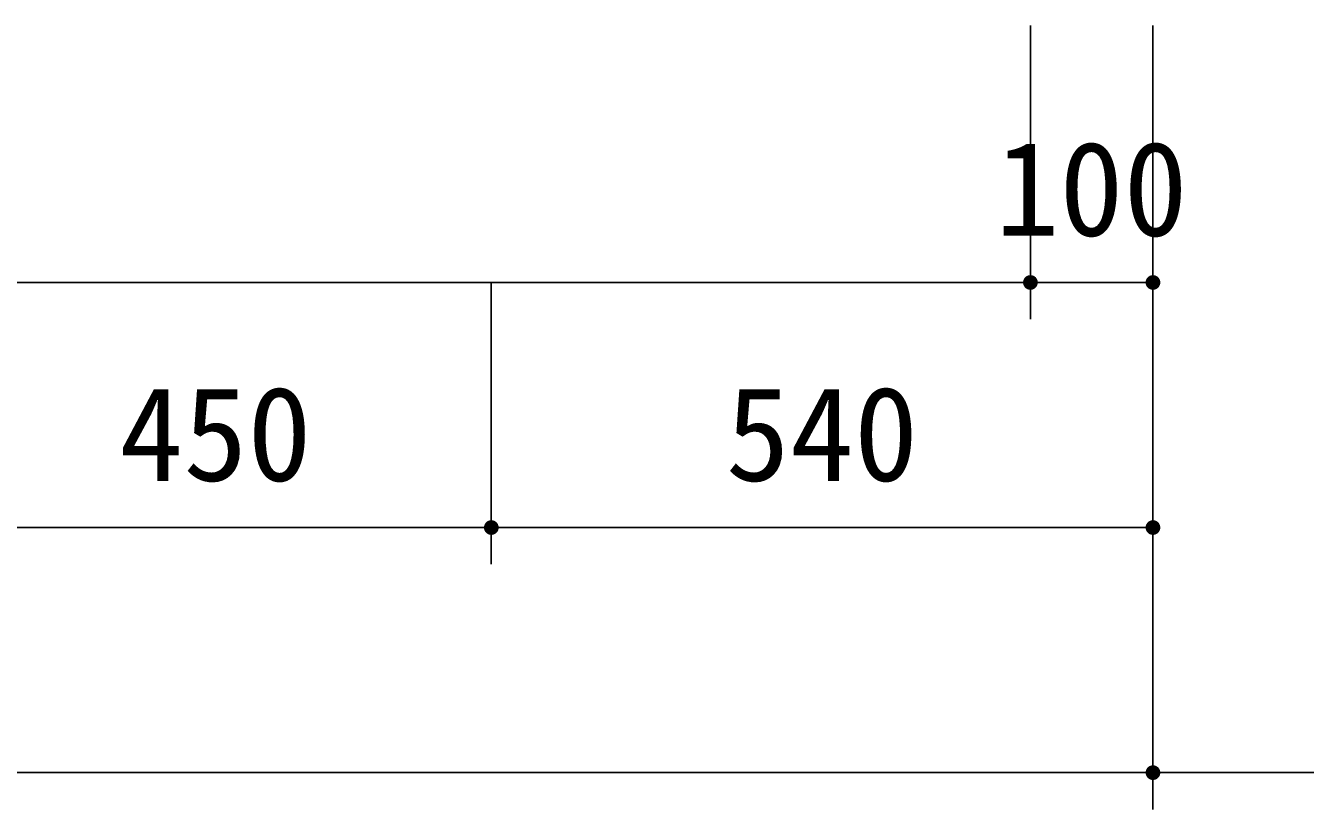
# Model space of a CAD drawing. Units: millimetres, scale not verified. Extents: x -8910 to 8910, y -6308 to 6308.
# Drawn here: x -4472 to -3427, y -742 to -103 of the extents above; entities that cross this region are included whole.
import ezdxf
from ezdxf.enums import TextEntityAlignment as Align

# ---------------------------------------------------------------- set-up
doc = ezdxf.new("R2010")
doc.units = ezdxf.units.MM
doc.header["$LTSCALE"] = 30
doc.layers.add('0-0_製作', color=5, linetype='Continuous', lineweight=25)
doc.layers.add('0-2_機器', color=2, linetype='Continuous', lineweight=25)
doc.styles.add('ＭＳ ゴシック', font='')
doc.styles.get('ＭＳ ゴシック').set_extended_font_data('MS Gothic')

msp = doc.modelspace()

# ---------------------------------------------------------------- linework, layer by layer
at = {"layer": '0-0_製作', "color": 2}
for p, q in [((-3651.8, -342.18), (-3651.8, -102.57)), ((-3551.8, -742.18), (-3551.8, -102.57)), ((-4091.8, -542.18), (-4091.8, -312.18))]:
    msp.add_line(p, q, dxfattribs=at)
at = {"layer": '0-0_製作'}
for points in [[(-3657.79, -311.81), (-3651.8, -312.18), (-3657.8, -312.18)], [(-3657.8, -312.18), (-3657.61, -313.68), (-3657.75, -312.94)], [(-3651.8, -312.18), (-3657.61, -313.68), (-3657.8, -312.18)], [(-3657.69, -311.06), (-3651.8, -312.18), (-3657.79, -311.81)], [(-3657.5, -310.33), (-3651.8, -312.18), (-3657.69, -311.06)], [(-3651.8, -312.18), (-3657.38, -314.39), (-3657.61, -313.68)], [(-3657.23, -309.63), (-3651.8, -312.18), (-3657.5, -310.33)], [(-3651.8, -312.18), (-3657.06, -315.07), (-3657.38, -314.39)], [(-3656.86, -308.97), (-3651.8, -312.18), (-3657.23, -309.63)], [(-3651.8, -312.18), (-3656.65, -315.71), (-3657.06, -315.07)], [(-3656.42, -308.36), (-3651.8, -312.18), (-3656.86, -308.97)], [(-3651.8, -312.18), (-3656.17, -316.29), (-3656.65, -315.71)], [(-3655.9, -307.81), (-3651.8, -312.18), (-3656.42, -308.36)], [(-3651.8, -312.18), (-3655.62, -316.81), (-3656.17, -316.29)], [(-3655.32, -307.33), (-3651.8, -312.18), (-3655.9, -307.81)], [(-3651.8, -312.18), (-3655.01, -317.25), (-3655.62, -316.81)], [(-3654.69, -306.93), (-3651.8, -312.18), (-3655.32, -307.33)], [(-3651.8, -312.18), (-3654.35, -317.61), (-3655.01, -317.25)], [(-3654.01, -306.61), (-3651.8, -312.18), (-3654.69, -306.93)], [(-3651.8, -312.18), (-3653.65, -317.89), (-3654.35, -317.61)], [(-3653.29, -306.37), (-3651.8, -312.18), (-3654.01, -306.61)], [(-3651.8, -312.18), (-3652.92, -318.08), (-3653.65, -317.89)], [(-3652.55, -306.23), (-3651.8, -312.18), (-3653.29, -306.37)], [(-3651.8, -312.18), (-3652.17, -318.17), (-3652.92, -318.08)], [(-3651.8, -306.18), (-3651.8, -312.18), (-3652.55, -306.23)], [(-3651.8, -312.18), (-3651.8, -318.18), (-3652.17, -318.17)], [(-3651.8, -306.18), (-3645.8, -312.18), (-3651.8, -312.18)], [(-3651.42, -306.2), (-3645.8, -312.18), (-3651.8, -306.18)], [(-3651.8, -312.18), (-3651.05, -318.14), (-3651.8, -318.18)], [(-3645.8, -312.18), (-3651.05, -318.14), (-3651.8, -312.18)], [(-3650.67, -306.29), (-3645.8, -312.18), (-3651.42, -306.2)], [(-3645.8, -312.18), (-3650.31, -318), (-3651.05, -318.14)], [(-3649.94, -306.48), (-3645.8, -312.18), (-3650.67, -306.29)], [(-3645.8, -312.18), (-3649.59, -317.76), (-3650.31, -318)], [(-3649.24, -306.75), (-3645.8, -312.18), (-3649.94, -306.48)], [(-3645.8, -312.18), (-3648.91, -317.44), (-3649.59, -317.76)], [(-3648.58, -307.12), (-3645.8, -312.18), (-3649.24, -306.75)], [(-3645.8, -312.18), (-3648.27, -317.04), (-3648.91, -317.44)], [(-3647.97, -307.56), (-3645.8, -312.18), (-3648.58, -307.12)], [(-3645.8, -312.18), (-3647.69, -316.56), (-3648.27, -317.04)], [(-3647.42, -308.08), (-3645.8, -312.18), (-3647.97, -307.56)], [(-3645.8, -312.18), (-3647.17, -316.01), (-3647.69, -316.56)], [(-3646.94, -308.66), (-3645.8, -312.18), (-3647.42, -308.08)], [(-3645.8, -312.18), (-3646.73, -315.4), (-3647.17, -316.01)], [(-3646.54, -309.29), (-3645.8, -312.18), (-3646.94, -308.66)], [(-3645.8, -312.18), (-3646.37, -314.74), (-3646.73, -315.4)], [(-3646.22, -309.98), (-3645.8, -312.18), (-3646.54, -309.29)], [(-3645.8, -312.18), (-3646.09, -314.04), (-3646.37, -314.74)], [(-3645.99, -310.69), (-3645.8, -312.18), (-3646.22, -309.98)], [(-3645.8, -312.18), (-3645.9, -313.31), (-3646.09, -314.04)], [(-3645.84, -311.43), (-3645.8, -312.18), (-3645.99, -310.69)], [(-3645.8, -312.18), (-3645.81, -312.56), (-3645.9, -313.31)], [(-3557.79, -311.81), (-3551.8, -312.18), (-3557.8, -312.18)], [(-3557.8, -312.18), (-3557.61, -313.68), (-3557.75, -312.94)], [(-3551.8, -312.18), (-3557.61, -313.68), (-3557.8, -312.18)], [(-3557.69, -311.06), (-3551.8, -312.18), (-3557.79, -311.81)], [(-3557.5, -310.33), (-3551.8, -312.18), (-3557.69, -311.06)], [(-3551.8, -312.18), (-3557.38, -314.39), (-3557.61, -313.68)], [(-3557.23, -309.63), (-3551.8, -312.18), (-3557.5, -310.33)], [(-3551.8, -312.18), (-3557.06, -315.07), (-3557.38, -314.39)], [(-3556.86, -308.97), (-3551.8, -312.18), (-3557.23, -309.63)], [(-3551.8, -312.18), (-3556.65, -315.71), (-3557.06, -315.07)], [(-3556.42, -308.36), (-3551.8, -312.18), (-3556.86, -308.97)], [(-3551.8, -312.18), (-3556.17, -316.29), (-3556.65, -315.71)], [(-3555.9, -307.81), (-3551.8, -312.18), (-3556.42, -308.36)], [(-3551.8, -312.18), (-3555.62, -316.81), (-3556.17, -316.29)], [(-3555.32, -307.33), (-3551.8, -312.18), (-3555.9, -307.81)], [(-3551.8, -312.18), (-3555.01, -317.25), (-3555.62, -316.81)], [(-3554.69, -306.93), (-3551.8, -312.18), (-3555.32, -307.33)], [(-3551.8, -312.18), (-3554.35, -317.61), (-3555.01, -317.25)], [(-3554.01, -306.61), (-3551.8, -312.18), (-3554.69, -306.93)], [(-3551.8, -312.18), (-3553.65, -317.89), (-3554.35, -317.61)], [(-3553.29, -306.37), (-3551.8, -312.18), (-3554.01, -306.61)], [(-3551.8, -312.18), (-3552.92, -318.08), (-3553.65, -317.89)], [(-3552.55, -306.23), (-3551.8, -312.18), (-3553.29, -306.37)], [(-3551.8, -312.18), (-3552.17, -318.17), (-3552.92, -318.08)], [(-3551.8, -306.18), (-3551.8, -312.18), (-3552.55, -306.23)], [(-3551.8, -312.18), (-3551.8, -318.18), (-3552.17, -318.17)], [(-3551.8, -306.18), (-3545.8, -312.18), (-3551.8, -312.18)], [(-3551.42, -306.2), (-3545.8, -312.18), (-3551.8, -306.18)], [(-3551.8, -312.18), (-3551.05, -318.14), (-3551.8, -318.18)], [(-3545.8, -312.18), (-3551.05, -318.14), (-3551.8, -312.18)], [(-3550.67, -306.29), (-3545.8, -312.18), (-3551.42, -306.2)], [(-3545.8, -312.18), (-3550.31, -318), (-3551.05, -318.14)], [(-3549.94, -306.48), (-3545.8, -312.18), (-3550.67, -306.29)], [(-3545.8, -312.18), (-3549.59, -317.76), (-3550.31, -318)], [(-3549.24, -306.75), (-3545.8, -312.18), (-3549.94, -306.48)], [(-3545.8, -312.18), (-3548.91, -317.44), (-3549.59, -317.76)], [(-3548.58, -307.12), (-3545.8, -312.18), (-3549.24, -306.75)], [(-3545.8, -312.18), (-3548.27, -317.04), (-3548.91, -317.44)], [(-3547.97, -307.56), (-3545.8, -312.18), (-3548.58, -307.12)], [(-3545.8, -312.18), (-3547.69, -316.56), (-3548.27, -317.04)], [(-3547.42, -308.08), (-3545.8, -312.18), (-3547.97, -307.56)], [(-3545.8, -312.18), (-3547.17, -316.01), (-3547.69, -316.56)], [(-3546.94, -308.66), (-3545.8, -312.18), (-3547.42, -308.08)], [(-3545.8, -312.18), (-3546.73, -315.4), (-3547.17, -316.01)], [(-3546.54, -309.29), (-3545.8, -312.18), (-3546.94, -308.66)], [(-3545.8, -312.18), (-3546.37, -314.74), (-3546.73, -315.4)], [(-3546.22, -309.98), (-3545.8, -312.18), (-3546.54, -309.29)], [(-3545.8, -312.18), (-3546.09, -314.04), (-3546.37, -314.74)], [(-3545.99, -310.69), (-3545.8, -312.18), (-3546.22, -309.98)], [(-3545.8, -312.18), (-3545.9, -313.31), (-3546.09, -314.04)], [(-3545.84, -311.43), (-3545.8, -312.18), (-3545.99, -310.69)], [(-3545.8, -312.18), (-3545.81, -312.56), (-3545.9, -313.31)], [(-4097.79, -511.81), (-4091.8, -512.18), (-4097.8, -512.18)], [(-4097.69, -511.06), (-4091.8, -512.18), (-4097.79, -511.81)], [(-4097.51, -510.33), (-4091.8, -512.18), (-4097.69, -511.06)], [(-4097.23, -509.63), (-4091.8, -512.18), (-4097.51, -510.33)], [(-4096.87, -508.97), (-4091.8, -512.18), (-4097.23, -509.63)], [(-4096.42, -508.36), (-4091.8, -512.18), (-4096.87, -508.97)], [(-4095.91, -507.81), (-4091.8, -512.18), (-4096.42, -508.36)], [(-4095.33, -507.33), (-4091.8, -512.18), (-4095.91, -507.81)], [(-4094.69, -506.93), (-4091.8, -512.18), (-4095.33, -507.33)], [(-4094.01, -506.61), (-4091.8, -512.18), (-4094.69, -506.93)], [(-4093.29, -506.37), (-4091.8, -512.18), (-4094.01, -506.61)], [(-4092.55, -506.23), (-4091.8, -512.18), (-4093.29, -506.37)], [(-4091.8, -506.18), (-4091.8, -512.18), (-4092.55, -506.23)], [(-4091.8, -506.18), (-4085.8, -512.18), (-4091.8, -512.18)], [(-4091.42, -506.2), (-4085.8, -512.18), (-4091.8, -506.18)], [(-4090.68, -506.29), (-4085.8, -512.18), (-4091.42, -506.2)], [(-4089.95, -506.48), (-4085.8, -512.18), (-4090.68, -506.29)], [(-4089.24, -506.75), (-4085.8, -512.18), (-4089.95, -506.48)], [(-4088.58, -507.12), (-4085.8, -512.18), (-4089.24, -506.75)], [(-4087.97, -507.56), (-4085.8, -512.18), (-4088.58, -507.12)], [(-4087.43, -508.08), (-4085.8, -512.18), (-4087.97, -507.56)], [(-4086.95, -508.66), (-4085.8, -512.18), (-4087.43, -508.08)], [(-4086.54, -509.29), (-4085.8, -512.18), (-4086.95, -508.66)], [(-4086.22, -509.98), (-4085.8, -512.18), (-4086.54, -509.29)], [(-4085.99, -510.69), (-4085.8, -512.18), (-4086.22, -509.98)], [(-4085.85, -511.43), (-4085.8, -512.18), (-4085.99, -510.69)], [(-3557.79, -511.81), (-3551.8, -512.18), (-3557.8, -512.18)], [(-3557.69, -511.06), (-3551.8, -512.18), (-3557.79, -511.81)], [(-3557.5, -510.33), (-3551.8, -512.18), (-3557.69, -511.06)], [(-3557.23, -509.63), (-3551.8, -512.18), (-3557.5, -510.33)], [(-3556.86, -508.97), (-3551.8, -512.18), (-3557.23, -509.63)], [(-3556.42, -508.36), (-3551.8, -512.18), (-3556.86, -508.97)], [(-3555.9, -507.81), (-3551.8, -512.18), (-3556.42, -508.36)], [(-3555.32, -507.33), (-3551.8, -512.18), (-3555.9, -507.81)], [(-3554.69, -506.93), (-3551.8, -512.18), (-3555.32, -507.33)], [(-3554.01, -506.61), (-3551.8, -512.18), (-3554.69, -506.93)], [(-3553.29, -506.37), (-3551.8, -512.18), (-3554.01, -506.61)], [(-3552.55, -506.23), (-3551.8, -512.18), (-3553.29, -506.37)], [(-3552.55, -506.23), (-3551.8, -506.18), (-3551.8, -512.18)], [(-3551.8, -506.18), (-3545.8, -512.18), (-3551.8, -512.18)], [(-3551.42, -506.2), (-3545.8, -512.18), (-3551.8, -506.18)], [(-3550.67, -506.29), (-3545.8, -512.18), (-3551.42, -506.2)], [(-3549.94, -506.48), (-3545.8, -512.18), (-3550.67, -506.29)], [(-3549.24, -506.75), (-3545.8, -512.18), (-3549.94, -506.48)], [(-3548.58, -507.12), (-3545.8, -512.18), (-3549.24, -506.75)], [(-3547.97, -507.56), (-3545.8, -512.18), (-3548.58, -507.12)], [(-3547.42, -508.08), (-3545.8, -512.18), (-3547.97, -507.56)], [(-3546.94, -508.66), (-3545.8, -512.18), (-3547.42, -508.08)], [(-3546.54, -509.29), (-3545.8, -512.18), (-3546.94, -508.66)], [(-3546.22, -509.98), (-3545.8, -512.18), (-3546.54, -509.29)], [(-3545.99, -510.69), (-3545.8, -512.18), (-3546.22, -509.98)], [(-3545.99, -510.69), (-3545.84, -511.43), (-3545.8, -512.18)], [(-4097.8, -512.18), (-4097.61, -513.68), (-4097.75, -512.94)], [(-4091.8, -512.18), (-4097.61, -513.68), (-4097.8, -512.18)], [(-4091.8, -512.18), (-4097.38, -514.39), (-4097.61, -513.68)], [(-4091.8, -512.18), (-4097.06, -515.07), (-4097.38, -514.39)], [(-4091.8, -512.18), (-4096.65, -515.71), (-4097.06, -515.07)], [(-4091.8, -512.18), (-4096.17, -516.29), (-4096.65, -515.71)], [(-4091.8, -512.18), (-4095.62, -516.81), (-4096.17, -516.29)], [(-4091.8, -512.18), (-4095.01, -517.25), (-4095.62, -516.81)], [(-4091.8, -512.18), (-4094.35, -517.61), (-4095.01, -517.25)], [(-4091.8, -512.18), (-4093.65, -517.89), (-4094.35, -517.61)], [(-4091.8, -512.18), (-4092.92, -518.08), (-4093.65, -517.89)], [(-4091.8, -512.18), (-4092.18, -518.17), (-4092.92, -518.08)], [(-4091.8, -512.18), (-4091.8, -518.18), (-4092.18, -518.17)], [(-4091.8, -512.18), (-4091.05, -518.14), (-4091.8, -518.18)], [(-4085.8, -512.18), (-4091.05, -518.14), (-4091.8, -512.18)], [(-4085.8, -512.18), (-4090.31, -518), (-4091.05, -518.14)], [(-4085.8, -512.18), (-4089.59, -517.76), (-4090.31, -518)], [(-4085.8, -512.18), (-4088.91, -517.44), (-4089.59, -517.76)], [(-4085.8, -512.18), (-4088.27, -517.04), (-4088.91, -517.44)], [(-4085.8, -512.18), (-4087.69, -516.56), (-4088.27, -517.04)], [(-4085.8, -512.18), (-4087.18, -516.01), (-4087.69, -516.56)], [(-4085.8, -512.18), (-4086.73, -515.4), (-4087.18, -516.01)], [(-4085.8, -512.18), (-4086.37, -514.74), (-4086.73, -515.4)], [(-4085.8, -512.18), (-4086.09, -514.04), (-4086.37, -514.74)], [(-4085.8, -512.18), (-4085.91, -513.31), (-4086.09, -514.04)], [(-4085.8, -512.18), (-4085.81, -512.56), (-4085.91, -513.31)], [(-3557.8, -512.18), (-3557.61, -513.68), (-3557.75, -512.94)], [(-3557.8, -512.18), (-3557.38, -514.39), (-3557.61, -513.68)], [(-3551.8, -512.18), (-3557.38, -514.39), (-3557.8, -512.18)], [(-3551.8, -512.18), (-3557.06, -515.07), (-3557.38, -514.39)], [(-3551.8, -512.18), (-3556.65, -515.71), (-3557.06, -515.07)], [(-3551.8, -512.18), (-3556.17, -516.29), (-3556.65, -515.71)], [(-3551.8, -512.18), (-3555.62, -516.81), (-3556.17, -516.29)], [(-3551.8, -512.18), (-3555.01, -517.25), (-3555.62, -516.81)], [(-3551.8, -512.18), (-3554.35, -517.61), (-3555.01, -517.25)], [(-3551.8, -512.18), (-3553.65, -517.89), (-3554.35, -517.61)], [(-3551.8, -512.18), (-3552.92, -518.08), (-3553.65, -517.89)], [(-3551.8, -512.18), (-3552.17, -518.17), (-3552.92, -518.08)], [(-3551.8, -512.18), (-3551.8, -518.18), (-3552.17, -518.17)], [(-3551.8, -512.18), (-3551.05, -518.14), (-3551.8, -518.18)], [(-3551.8, -512.18), (-3550.31, -518), (-3551.05, -518.14)], [(-3545.8, -512.18), (-3550.31, -518), (-3551.8, -512.18)], [(-3545.8, -512.18), (-3549.59, -517.76), (-3550.31, -518)], [(-3545.8, -512.18), (-3548.91, -517.44), (-3549.59, -517.76)], [(-3545.8, -512.18), (-3548.27, -517.04), (-3548.91, -517.44)], [(-3545.8, -512.18), (-3547.69, -516.56), (-3548.27, -517.04)], [(-3545.8, -512.18), (-3547.17, -516.01), (-3547.69, -516.56)], [(-3545.8, -512.18), (-3546.73, -515.4), (-3547.17, -516.01)], [(-3545.8, -512.18), (-3546.37, -514.74), (-3546.73, -515.4)], [(-3545.8, -512.18), (-3546.09, -514.04), (-3546.37, -514.74)], [(-3545.8, -512.18), (-3545.9, -513.31), (-3546.09, -514.04)], [(-3545.8, -512.18), (-3545.81, -512.56), (-3545.9, -513.31)], [(-3557.23, -709.63), (-3551.8, -712.18), (-3557.5, -710.33)], [(-3556.86, -708.97), (-3551.8, -712.18), (-3557.23, -709.63)], [(-3556.42, -708.36), (-3551.8, -712.18), (-3556.86, -708.97)], [(-3555.9, -707.81), (-3551.8, -712.18), (-3556.42, -708.36)], [(-3555.32, -707.33), (-3551.8, -712.18), (-3555.9, -707.81)], [(-3554.69, -706.93), (-3551.8, -712.18), (-3555.32, -707.33)], [(-3554.01, -706.61), (-3551.8, -712.18), (-3554.69, -706.93)], [(-3553.29, -706.37), (-3551.8, -712.18), (-3554.01, -706.61)], [(-3552.55, -706.23), (-3551.8, -712.18), (-3553.29, -706.37)], [(-3552.55, -706.23), (-3551.8, -706.18), (-3551.8, -712.18)], [(-3551.8, -706.18), (-3545.8, -712.18), (-3551.8, -712.18)], [(-3551.42, -706.2), (-3545.8, -712.18), (-3551.8, -706.18)], [(-3550.67, -706.29), (-3545.8, -712.18), (-3551.42, -706.2)], [(-3549.94, -706.48), (-3545.8, -712.18), (-3550.67, -706.29)], [(-3549.24, -706.75), (-3545.8, -712.18), (-3549.94, -706.48)], [(-3548.58, -707.12), (-3545.8, -712.18), (-3549.24, -706.75)], [(-3547.97, -707.56), (-3545.8, -712.18), (-3548.58, -707.12)], [(-3547.42, -708.08), (-3545.8, -712.18), (-3547.97, -707.56)], [(-3546.94, -708.66), (-3545.8, -712.18), (-3547.42, -708.08)], [(-3546.54, -709.29), (-3545.8, -712.18), (-3546.94, -708.66)], [(-3546.22, -709.98), (-3545.8, -712.18), (-3546.54, -709.29)], [(-3546.22, -709.98), (-3545.84, -711.43), (-3545.8, -712.18)], [(-3545.99, -710.69), (-3545.84, -711.43), (-3546.22, -709.98)], [(-3557.79, -711.81), (-3551.8, -712.18), (-3557.8, -712.18)], [(-3557.8, -712.18), (-3557.38, -714.39), (-3557.75, -712.94)], [(-3557.8, -712.18), (-3557.06, -715.07), (-3557.38, -714.39)], [(-3551.8, -712.18), (-3557.06, -715.07), (-3557.8, -712.18)], [(-3557.69, -711.06), (-3551.8, -712.18), (-3557.79, -711.81)], [(-3557.75, -712.94), (-3557.38, -714.39), (-3557.61, -713.68)], [(-3557.5, -710.33), (-3551.8, -712.18), (-3557.69, -711.06)], [(-3551.8, -712.18), (-3556.65, -715.71), (-3557.06, -715.07)], [(-3551.8, -712.18), (-3556.17, -716.29), (-3556.65, -715.71)], [(-3551.8, -712.18), (-3555.62, -716.81), (-3556.17, -716.29)], [(-3551.8, -712.18), (-3555.01, -717.25), (-3555.62, -716.81)], [(-3551.8, -712.18), (-3554.35, -717.61), (-3555.01, -717.25)], [(-3551.8, -712.18), (-3553.65, -717.89), (-3554.35, -717.61)], [(-3551.8, -712.18), (-3552.92, -718.08), (-3553.65, -717.89)], [(-3551.8, -712.18), (-3552.17, -718.17), (-3552.92, -718.08)], [(-3551.8, -712.18), (-3551.8, -718.18), (-3552.17, -718.17)], [(-3551.8, -712.18), (-3551.05, -718.14), (-3551.8, -718.18)], [(-3551.8, -712.18), (-3550.31, -718), (-3551.05, -718.14)], [(-3545.8, -712.18), (-3550.31, -718), (-3551.8, -712.18)], [(-3545.8, -712.18), (-3549.59, -717.76), (-3550.31, -718)], [(-3545.8, -712.18), (-3548.91, -717.44), (-3549.59, -717.76)], [(-3545.8, -712.18), (-3548.27, -717.04), (-3548.91, -717.44)], [(-3545.8, -712.18), (-3547.69, -716.56), (-3548.27, -717.04)], [(-3545.8, -712.18), (-3547.17, -716.01), (-3547.69, -716.56)], [(-3545.8, -712.18), (-3546.73, -715.4), (-3547.17, -716.01)], [(-3545.8, -712.18), (-3546.37, -714.74), (-3546.73, -715.4)], [(-3545.8, -712.18), (-3546.09, -714.04), (-3546.37, -714.74)], [(-3545.8, -712.18), (-3545.9, -713.31), (-3546.09, -714.04)], [(-3545.8, -712.18), (-3545.81, -712.56), (-3545.9, -713.31)]]:
    msp.add_solid(points, dxfattribs=at)
at = {"layer": '0-2_機器'}
for p, q in [((-6051.8, -312.18), (-3651.8, -312.18)), ((-3651.8, -312.18), (-3551.8, -312.18)), ((-4541.8, -512.18), (-4091.8, -512.18)), ((-4091.8, -512.18), (-3551.8, -512.18)), ((-6151.8, -712.18), (-3551.8, -712.18)), ((-3551.8, -712.18), (-2881.77, -712.18))]:
    msp.add_line(p, q, dxfattribs=at)

# ---------------------------------------------------------------- texts
at = {"layer": '0-0_製作', "color": 4, "style": 'ＭＳ ゴシック'}
for s, p in [('100', (-3680.55, -297.18)), ('450', (-4395.55, -497.18)), ('540', (-3900.55, -497.18))]:
    msp.add_text(s, height=76.98, dxfattribs=at).set_placement(p, align=Align.BOTTOM_LEFT)

doc.saveas('drawing.dxf')
